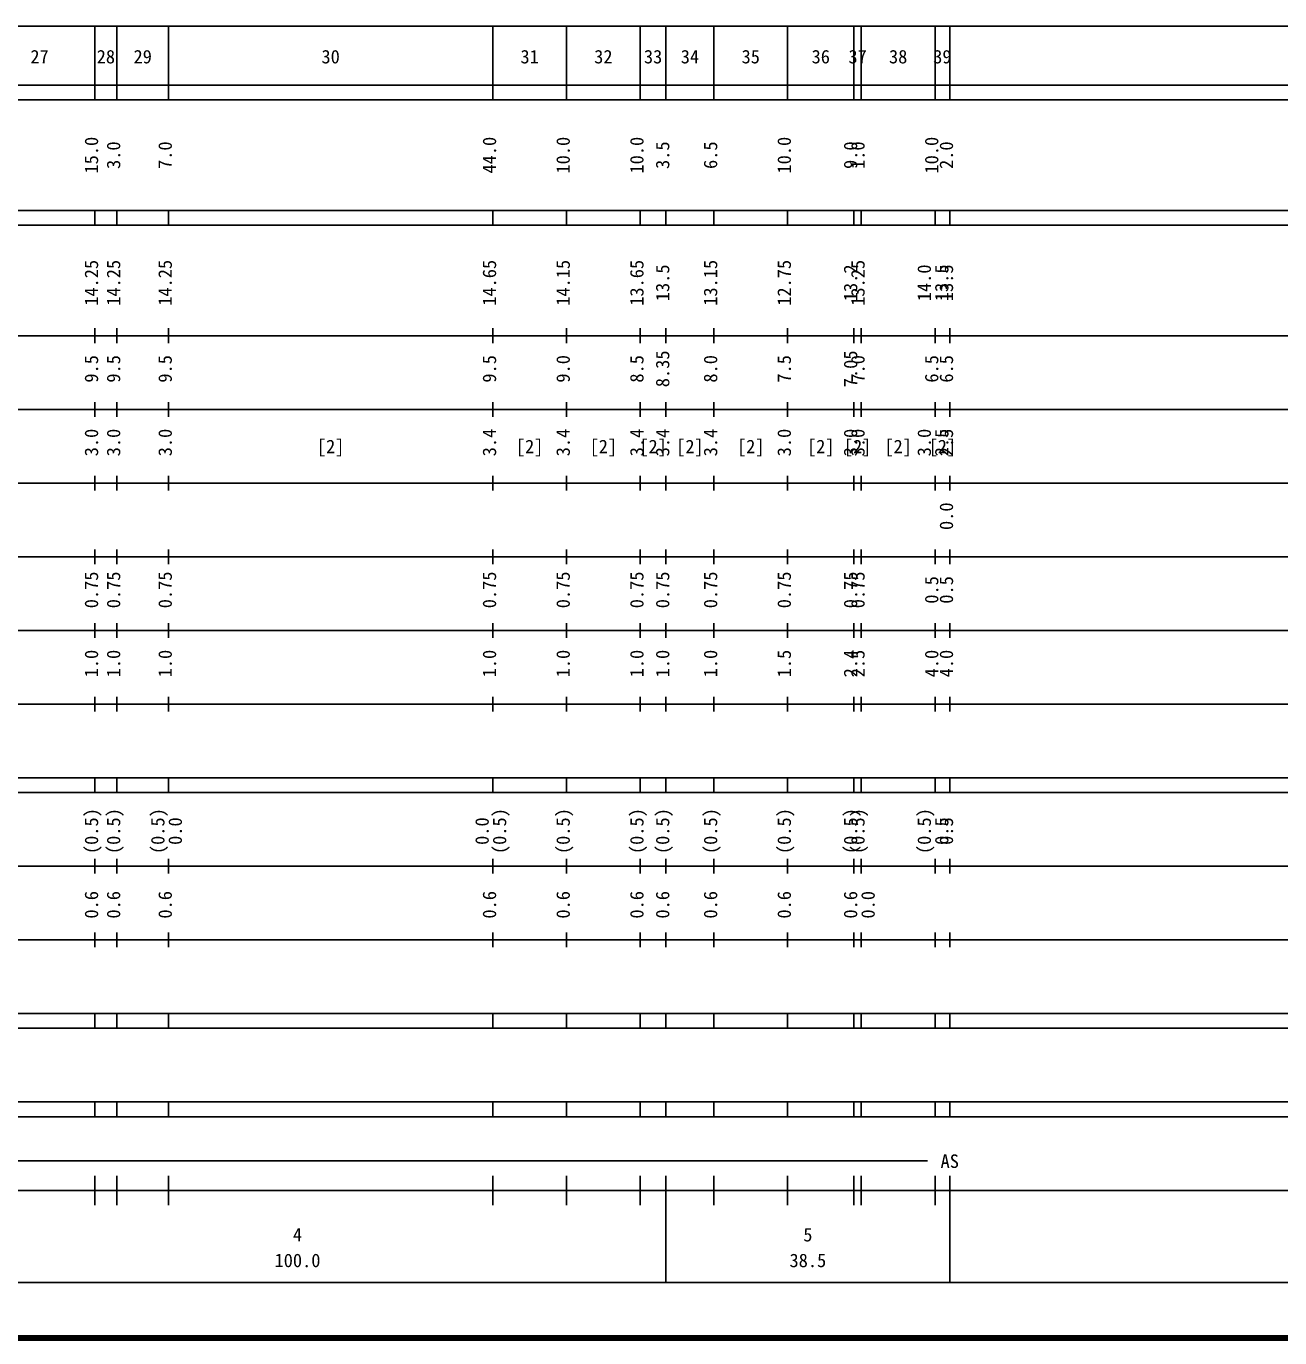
# Model space of a CAD drawing. Units: millimetres on the paper, enlarged 1000 times. Extents: x 40000 to 680000, y 20000 to 380000.
# Drawn here: x 281196 to 451277, y 20000 to 198000 of the extents above; entities that cross this region are included whole.
import ezdxf
from ezdxf.enums import TextEntityAlignment as Align

# ---------------------------------------------------------------- set-up
doc = ezdxf.new("R2010")
doc.units = ezdxf.units.MM
doc.header["$LTSCALE"] = 1000
doc.layers.add('M-TTL', color=2, linetype='Continuous', lineweight=140)
doc.layers.add('M-TTL-BAND', color=7, linetype='Continuous', lineweight=25)
doc.styles.add('ＭＳ ゴシック', font='')
doc.styles.get('ＭＳ ゴシック').set_extended_font_data('MS Gothic')

msp = doc.modelspace()

# ---------------------------------------------------------------- linework, layer by layer
at = {"layer": 'M-TTL'}
msp.add_line((40000, 20000), (680000, 20000), dxfattribs=at)
at = {"layer": 'M-TTL-BAND'}
for p, q in [((68000, 198000), (579000, 198000)), ((290500, 188000), (290500, 198000)), ((293500, 188000), (293500, 198000)), ((300500, 188000), (300500, 198000)), ((344500, 188000), (344500, 198000)), ((354500, 188000), (354500, 198000)), ((364500, 188000), (364500, 198000)), ((368000, 188000), (368000, 198000)), ((374500, 188000), (374500, 198000)), ((384500, 188000), (384500, 198000)), ((393500, 188000), (393500, 198000)), ((394500, 188000), (394500, 198000)), ((404500, 188000), (404500, 198000)), ((406500, 188000), (406500, 198000)), ((40000, 190000), (579000, 190000)), ((40000, 188000), (579000, 188000)), ((40000, 173000), (579000, 173000)), ((290500, 171000), (290500, 173000)), ((293500, 171000), (293500, 173000)), ((300500, 171000), (300500, 173000)), ((344500, 171000), (344500, 173000)), ((354500, 171000), (354500, 173000)), ((364500, 171000), (364500, 173000)), ((368000, 171000), (368000, 173000)), ((374500, 171000), (374500, 173000)), ((384500, 171000), (384500, 173000)), ((393500, 171000), (393500, 173000)), ((394500, 171000), (394500, 173000)), ((404500, 171000), (404500, 173000)), ((406500, 171000), (406500, 173000)), ((40000, 171000), (579000, 171000)), ((290500, 155000), (290500, 157000)), ((293500, 155000), (293500, 157000)), ((300500, 155000), (300500, 157000)), ((344500, 155000), (344500, 157000)), ((354500, 155000), (354500, 157000)), ((364500, 155000), (364500, 157000)), ((368000, 155000), (368000, 157000)), ((374500, 155000), (374500, 157000)), ((384500, 155000), (384500, 157000)), ((393500, 155000), (393500, 157000)), ((394500, 155000), (394500, 157000)), ((404500, 155000), (404500, 157000)), ((406500, 155000), (406500, 157000)), ((40000, 156000), (579000, 156000)), ((46000, 146000), (579000, 146000)), ((290500, 145000), (290500, 147000)), ((293500, 145000), (293500, 147000)), ((300500, 145000), (300500, 147000)), ((344500, 145000), (344500, 147000)), ((354500, 145000), (354500, 147000)), ((364500, 145000), (364500, 147000)), ((368000, 145000), (368000, 147000)), ((374500, 145000), (374500, 147000)), ((384500, 145000), (384500, 147000)), ((393500, 145000), (393500, 147000)), ((394500, 145000), (394500, 147000)), ((404500, 145000), (404500, 147000)), ((406500, 145000), (406500, 147000)), ((52000, 136000), (579000, 136000)), ((290500, 135000), (290500, 137000)), ((293500, 135000), (293500, 137000)), ((300500, 135000), (300500, 137000)), ((344500, 135000), (344500, 137000)), ((354500, 135000), (354500, 137000)), ((364500, 135000), (364500, 137000)), ((368000, 135000), (368000, 137000)), ((374500, 135000), (374500, 137000)), ((384500, 135000), (384500, 137000)), ((393500, 135000), (393500, 137000)), ((394500, 135000), (394500, 137000)), ((404500, 135000), (404500, 137000)), ((406500, 135000), (406500, 137000)), ((290500, 125000), (290500, 127000)), ((293500, 125000), (293500, 127000)), ((300500, 125000), (300500, 127000)), ((344500, 125000), (344500, 127000)), ((354500, 125000), (354500, 127000)), ((364500, 125000), (364500, 127000)), ((368000, 125000), (368000, 127000)), ((374500, 125000), (374500, 127000)), ((384500, 125000), (384500, 127000)), ((393500, 125000), (393500, 127000)), ((394500, 125000), (394500, 127000)), ((404500, 125000), (404500, 127000)), ((406500, 125000), (406500, 127000)), ((46000, 126000), (579000, 126000)), ((52000, 116000), (579000, 116000)), ((290500, 115000), (290500, 117000)), ((293500, 115000), (293500, 117000)), ((300500, 115000), (300500, 117000)), ((344500, 115000), (344500, 117000)), ((354500, 115000), (354500, 117000)), ((364500, 115000), (364500, 117000)), ((368000, 115000), (368000, 117000)), ((374500, 115000), (374500, 117000)), ((384500, 115000), (384500, 117000)), ((393500, 115000), (393500, 117000)), ((394500, 115000), (394500, 117000)), ((404500, 115000), (404500, 117000)), ((406500, 115000), (406500, 117000)), ((290500, 105000), (290500, 107000)), ((293500, 105000), (293500, 107000)), ((300500, 105000), (300500, 107000)), ((344500, 105000), (344500, 107000)), ((354500, 105000), (354500, 107000)), ((364500, 105000), (364500, 107000)), ((368000, 105000), (368000, 107000)), ((374500, 105000), (374500, 107000)), ((384500, 105000), (384500, 107000)), ((393500, 105000), (393500, 107000)), ((394500, 105000), (394500, 107000)), ((404500, 105000), (404500, 107000)), ((406500, 105000), (406500, 107000)), ((46000, 106000), (579000, 106000)), ((40000, 96000), (579000, 96000)), ((290500, 94000), (290500, 96000)), ((293500, 94000), (293500, 96000)), ((300500, 94000), (300500, 96000)), ((344500, 94000), (344500, 96000)), ((354500, 94000), (354500, 96000)), ((364500, 94000), (364500, 96000)), ((368000, 94000), (368000, 96000)), ((374500, 94000), (374500, 96000)), ((384500, 94000), (384500, 96000)), ((393500, 94000), (393500, 96000)), ((394500, 94000), (394500, 96000)), ((404500, 94000), (404500, 96000)), ((406500, 94000), (406500, 96000)), ((40000, 94000), (579000, 94000)), ((49000, 84000), (579000, 84000)), ((290500, 83000), (290500, 85000)), ((293500, 83000), (293500, 85000)), ((300500, 83000), (300500, 85000)), ((344500, 83000), (344500, 85000)), ((354500, 83000), (354500, 85000)), ((364500, 83000), (364500, 85000)), ((368000, 83000), (368000, 85000)), ((374500, 83000), (374500, 85000)), ((384500, 83000), (384500, 85000)), ((393500, 83000), (393500, 85000)), ((394500, 83000), (394500, 85000)), ((404500, 83000), (404500, 85000)), ((406500, 83000), (406500, 85000)), ((290500, 73000), (290500, 75000)), ((293500, 73000), (293500, 75000)), ((300500, 73000), (300500, 75000)), ((344500, 73000), (344500, 75000)), ((354500, 73000), (354500, 75000)), ((364500, 73000), (364500, 75000)), ((368000, 73000), (368000, 75000)), ((374500, 73000), (374500, 75000)), ((384500, 73000), (384500, 75000)), ((393500, 73000), (393500, 75000)), ((394500, 73000), (394500, 75000)), ((404500, 73000), (404500, 75000)), ((406500, 73000), (406500, 75000)), ((40000, 74000), (579000, 74000)), ((40000, 64000), (579000, 64000)), ((290500, 62000), (290500, 64000)), ((293500, 62000), (293500, 64000)), ((300500, 62000), (300500, 64000)), ((344500, 62000), (344500, 64000)), ((354500, 62000), (354500, 64000)), ((364500, 62000), (364500, 64000)), ((368000, 62000), (368000, 64000)), ((374500, 62000), (374500, 64000)), ((384500, 62000), (384500, 64000)), ((393500, 62000), (393500, 64000)), ((394500, 62000), (394500, 64000)), ((404500, 62000), (404500, 64000)), ((406500, 62000), (406500, 64000)), ((40000, 62000), (579000, 62000)), ((40000, 52000), (579000, 52000)), ((290500, 50000), (290500, 52000)), ((293500, 50000), (293500, 52000)), ((300500, 50000), (300500, 52000)), ((344500, 50000), (344500, 52000)), ((354500, 50000), (354500, 52000)), ((364500, 50000), (364500, 52000)), ((368000, 50000), (368000, 52000)), ((374500, 50000), (374500, 52000)), ((384500, 50000), (384500, 52000)), ((393500, 50000), (393500, 52000)), ((394500, 50000), (394500, 52000)), ((404500, 50000), (404500, 52000)), ((406500, 50000), (406500, 52000)), ((40000, 50000), (579000, 50000)), ((71000, 44000), (403500, 44000)), ((290500, 38000), (290500, 42000)), ((293500, 38000), (293500, 42000)), ((300500, 38000), (300500, 42000)), ((344500, 38000), (344500, 42000)), ((354500, 38000), (354500, 42000)), ((364500, 38000), (364500, 42000)), ((368000, 27500), (368000, 42000)), ((374500, 38000), (374500, 42000)), ((384500, 38000), (384500, 42000)), ((393500, 38000), (393500, 42000)), ((394500, 38000), (394500, 42000)), ((404500, 38000), (404500, 42000)), ((406500, 27500), (406500, 42000)), ((40000, 40000), (579000, 40000)), ((68000, 27500), (579000, 27500))]:
    msp.add_line(p, q, dxfattribs=at)

# ---------------------------------------------------------------- texts
at = {"layer": 'M-TTL-BAND', "style": 'ＭＳ ゴシック'}
for s, p in [('27', (283000, 192405)), ('28', (292000, 192405)), ('29', (297000, 192405)), ('30', (322500, 192405)), ('31', (349500, 192405)), ('32', (359500, 192405)), ('33', (366250, 192405)), ('34', (371250, 192405)), ('35', (379500, 192405)), ('36', (389000, 192405)), ('37', (394000, 192405)), ('38', (399500, 192405)), ('39', (405500, 192405)), ('[2]', (322500, 139500)), ('[2]', (349500, 139500)), ('[2]', (359500, 139500)), ('[2]', (366250, 139500)), ('[2]', (371250, 139500)), ('[2]', (379500, 139500)), ('[2]', (389000, 139500)), ('[2]', (394000, 139500)), ('[2]', (399500, 139500)), ('[2]', (405500, 139500)), ('AS', (406500, 42500)), ('4', (318000, 32523)), ('5', (387250, 32523)), ('100.0', (318000, 29033)), ('38.5', (387250, 29033))]:
    msp.add_text(s, height=1833, dxfattribs=at).set_placement(p, align=Align.BOTTOM_CENTER)
for s, p in [('15.0', (291500, 180500)), ('3.0', (294500, 180500)), ('7.0', (301500, 180500)), ('44.0', (345500, 180500)), ('10.0', (355500, 180500)), ('10.0', (365500, 180500)), ('3.5', (369000, 180500)), ('6.5', (375500, 180500)), ('10.0', (385500, 180500)), ('9.0', (394500, 180500)), ('1.0', (395500, 180500)), ('10.0', (405500, 180500)), ('2.0', (407500, 180500)), ('14.25', (291500, 163174)), ('14.25', (294500, 163174)), ('14.25', (301500, 163174)), ('14.65', (345500, 163174)), ('14.15', (355500, 163174)), ('13.65', (365500, 163174)), ('13.15', (375500, 163174)), ('12.75', (385500, 163174)), ('13.2', (394500, 163174)), ('13.25', (395500, 163174)), ('13.5', (369000, 163174)), ('14.0', (404500, 163174)), ('13.5', (406870, 163174)), ('13.5', (407500, 163174)), ('9.5', (291500, 151500)), ('9.5', (294500, 151500)), ('9.5', (301500, 151500)), ('9.5', (345500, 151500)), ('9.0', (355500, 151500)), ('8.5', (365500, 151500)), ('8.35', (369000, 151500)), ('8.0', (375500, 151500)), ('7.5', (385500, 151500)), ('7.05', (394500, 151500)), ('7.0', (395500, 151500)), ('6.5', (405500, 151500)), ('6.5', (407500, 151500)), ('3.0', (291500, 141500)), ('3.0', (294500, 141500)), ('3.0', (301500, 141500)), ('3.4', (345500, 141500)), ('3.4', (355500, 141500)), ('3.4', (365500, 141500)), ('3.4', (369000, 141500)), ('3.4', (375500, 141500)), ('3.0', (385500, 141500)), ('3.0', (394500, 141500)), ('3.0', (395500, 141500)), ('3.0', (404500, 141500)), ('2.5', (406870, 141500)), ('2.5', (407500, 141500)), ('0.0', (407500, 131500)), ('0.75', (291500, 121500)), ('0.75', (294500, 121500)), ('0.75', (301500, 121500)), ('0.75', (345500, 121500)), ('0.75', (355500, 121500)), ('0.75', (365500, 121500)), ('0.75', (369000, 121500)), ('0.75', (375500, 121500)), ('0.75', (385500, 121500)), ('0.75', (394500, 121500)), ('0.75', (395500, 121500)), ('0.5', (405500, 121500)), ('0.5', (407500, 121500)), ('1.0', (291500, 111500)), ('1.0', (294500, 111500)), ('1.0', (301500, 111500)), ('1.0', (345500, 111500)), ('1.0', (355500, 111500)), ('1.0', (365500, 111500)), ('1.0', (369000, 111500)), ('1.0', (375500, 111500)), ('1.5', (385500, 111500)), ('2.4', (394500, 111500)), ('2.5', (395500, 111500)), ('4.0', (405500, 111500)), ('4.0', (407500, 111500)), ('(0.5)', (291500, 88764)), ('(0.5)', (294500, 88764)), ('(0.5)', (300500, 88764)), ('(0.5)', (346870, 88764)), ('(0.5)', (355500, 88764)), ('(0.5)', (365500, 88764)), ('(0.5)', (369000, 88764)), ('(0.5)', (375500, 88764)), ('(0.5)', (385500, 88764)), ('(0.5)', (394500, 88764)), ('(0.5)', (395500, 88764)), ('(0.5)', (404500, 88764)), ('0.0', (302870, 88764)), ('0.0', (344500, 88764)), ('0.5', (406870, 88764)), ('0.5', (407500, 88764)), ('0.6', (291500, 78764)), ('0.6', (294500, 78764)), ('0.6', (301500, 78764)), ('0.6', (345500, 78764)), ('0.6', (355500, 78764)), ('0.6', (365500, 78764)), ('0.6', (369000, 78764)), ('0.6', (375500, 78764)), ('0.6', (385500, 78764)), ('0.6', (394500, 78764)), ('0.6', (394500, 78764)), ('0.0', (396870, 78764))]:
    msp.add_text(s, height=1833, rotation=90, dxfattribs=at).set_placement(p, align=Align.BOTTOM_CENTER)

doc.saveas('drawing.dxf')
